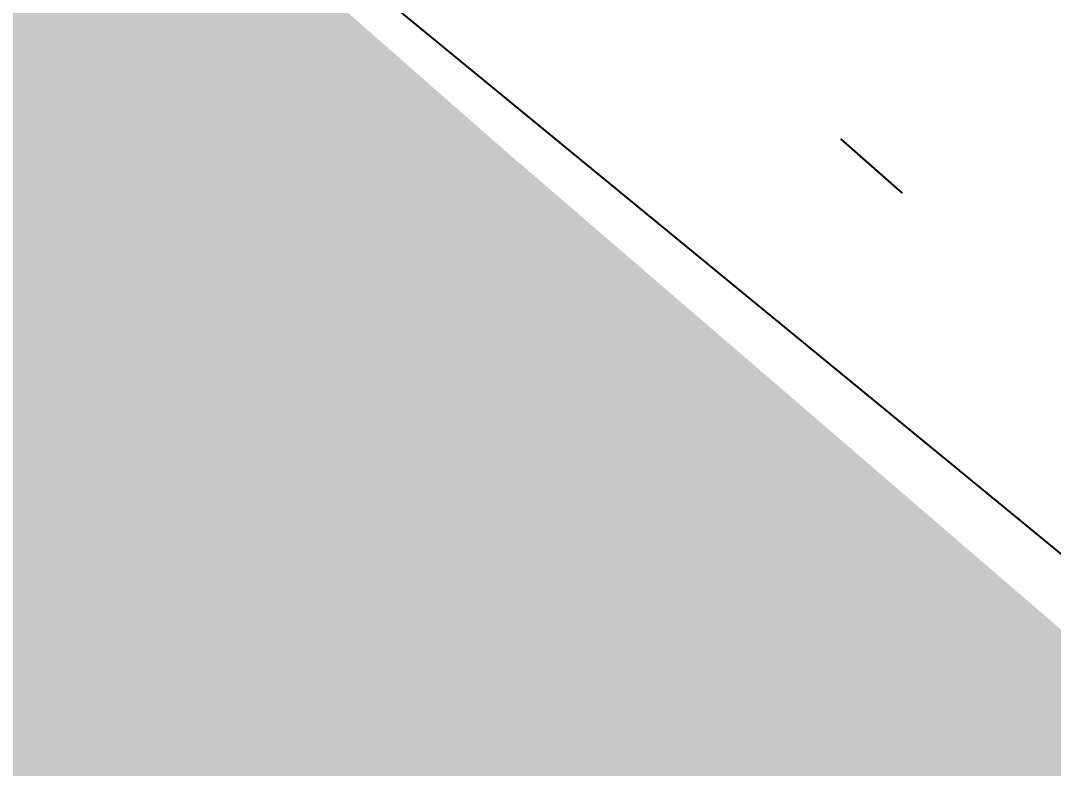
# Model space of a CAD drawing. Extents: x 383425 to 391668, y 6055101 to 6059545.
# Drawn here: x 388551.74 to 388564.32, y 6057412.52 to 6057421.62 of the extents above; entities that cross this region are included whole.
import ezdxf

# ---------------------------------------------------------------- set-up
doc = ezdxf.new("R2010")
doc.units = 0
doc.header["$LTSCALE"] = 5
doc.header["$PDMODE"] = 35
doc.header["$PDSIZE"] = 20
doc.linetypes.add('foc-TOPO', pattern=[1, 0.2, -0.8])
doc.layers.get('Defpoints').update_dxf_attribs({"color": 9})
for name, color, linetype in [('AS-ROADS', 254, 'Continuous'), ('P-PROPOSED', 10, 'Continuous'), ('P-TXT', 4, 'Continuous'), ('T-LOW-AREA', 48, 'foc-TOPO')]:
    doc.layers.add(name, color=color, linetype=linetype)
doc.styles.add('80CG', font='ARIALN.TTF', dxfattribs={"height": 10})
doc.dimstyles.new('Compass 5 000', dxfattribs={"dimscale": 5, "dimtxt": 9, "dimasz": 2, "dimexe": 0.2, "dimexo": 0.0625, "dimgap": 0.5, "dimtad": 0, "dimtih": 1, "dimtoh": 1, "dimzin": 0, "dimdsep": 46, "dimtxsty": '80CG', "dimcen": 0.1, "dimse1": 1, "dimse2": 1, "dimclrd": 256, "dimclrt": 256, "dimaunit": 1, "dimadec": 4, "dimazin": 0, "dimtfac": 0.06, "dimtofl": 0, "dimtmove": 0, "dimatfit": 1, "dimfxl": 0.2, "dimtolj": 1, "dimtzin": 0, "dimlwd": -1, "dimarcsym": 0})

# ---------------------------------------------------------------- blocks, each defined once
blk = doc.blocks.new('*D118')
at = {"layer": 'Defpoints', "color": 0, "transparency": 16777216}
for p in [(388573.483, 6057414.149), (388579.871, 6057408.906), (388576.7, 6057405.043)]:
    blk.add_point(p, dxfattribs=at)
at = {"layer": 'P-TXT', "transparency": 16777216}
for p, q in [((388579.827, 6057421.879), (388601.264, 6057447.997)), ((388601.264, 6057447.997), (388611.264, 6057447.997)), ((388563.968, 6057402.556), (388557.624, 6057394.826))]:
    blk.add_line(p, q, dxfattribs=at)
for points in [[(388578.539, 6057422.936), (388581.116, 6057420.822), (388573.483, 6057414.149)], [(388562.68, 6057403.613), (388565.256, 6057401.499), (388570.312, 6057410.286)]]:
    blk.add_solid(points, dxfattribs=at)
at = {"layer": 'P-TXT', "transparency": 16777216, "insert": (388666.649, 6057447.997), "char_height": 10, "attachment_point": 5, "style": '80CG'}
blk.add_mtext('\\A1;Nuvista\\P5.00 Water Line R/W\\PLOC 250429', dxfattribs=at)

msp = doc.modelspace()

# ---------------------------------------------------------------- linework, layer by layer
at = {"layer": 'AS-ROADS', "const_width": 9.996, "flags": 128}
msp.add_lwpolyline([(388132.923, 6057801.963), (388211.478, 6057737.191), (388304.103, 6057658.251), (388357.493, 6057611.115), (388398.186, 6057571.213), (388459.415, 6057509.006), (388496.737, 6057470.073), (388516.018, 6057451.669), (388528.06, 6057440.055), (388538.834, 6057429.891), (388554.36, 6057416.27), (388571.423, 6057401.581), (388591.12, 6057384.839), (388678.422, 6057311.988), (388806.446, 6057205.912), (388826.266, 6057189.543), (388841.111, 6057176.952), (389021.155, 6057027.063), (389180.848, 6056897.899), (389391.846, 6056726.814), (389573.223, 6056577.377), (389751.284, 6056430.45)], dxfattribs=at)
at = {"layer": 'P-PROPOSED'}
msp.add_lwpolyline([(388105.135, 6057836.732), (388289.397, 6057681.91), (388353.305, 6057625.222), (388540.408, 6057434.83), (388590.327, 6057393.859), (388624.602, 6057371.369), (388822.503, 6057206.111), (388834.698, 6057207.331), (388846.506, 6057194.722), (388849.901, 6057182.552), (389164.627, 6056922.36), (389402.757, 6056726.782), (389544.347, 6056611.801), (389882.324, 6056331.912)], dxfattribs=at)
at = {"layer": 'T-LOW-AREA', "flags": 128}
msp.add_lwpolyline([(388835.888, 6057209.87), (388835.079, 6057210.499), (388834.334, 6057210.459), (388831.154, 6057208.495), (388827.506, 6057207.616), (388824.677, 6057207.333), (388822.263, 6057207.99), (388819.841, 6057209.068), (388816.756, 6057212.212), (388701.412, 6057309.498), (388625.207, 6057372.166), (388618.629, 6057376.772), (388610.431, 6057382.152), (388597.086, 6057390.66), (388590.931, 6057394.658), (388539.194, 6057439.887), (388498.446, 6057478.956), (388403.049, 6057576.03), (388354.31, 6057625.667), (388310.102, 6057664.881), (388206.622, 6057752.766), (388134.014, 6057813.773), (388131.088, 6057816.14), (388129.068, 6057818.247), (388127.833, 6057820.52), (388127.224, 6057821.757), (388126.529, 6057822.546)], dxfattribs=at)

# ---------------------------------------------------------------- dimensions: what is measured, and where the dimension line sits
at = {"layer": 'P-TXT', "color": 3}
dim = msp.add_linear_dim(base=(388573.483, 6057414.149), p1=(388576.7, 6057405.043), p2=(388579.871, 6057408.906), angle=50.622, text='Nuvista\\P5.00 Water Line R/W\\PLOC 250429', dimstyle='Compass 5 000', dxfattribs=at)
dim.commit()
dim.dimension.update_dxf_attribs({"geometry": '*D118', "text_midpoint": (388666.649, 6057447.997), "dimtype": 161})

doc.saveas('drawing.dxf')
